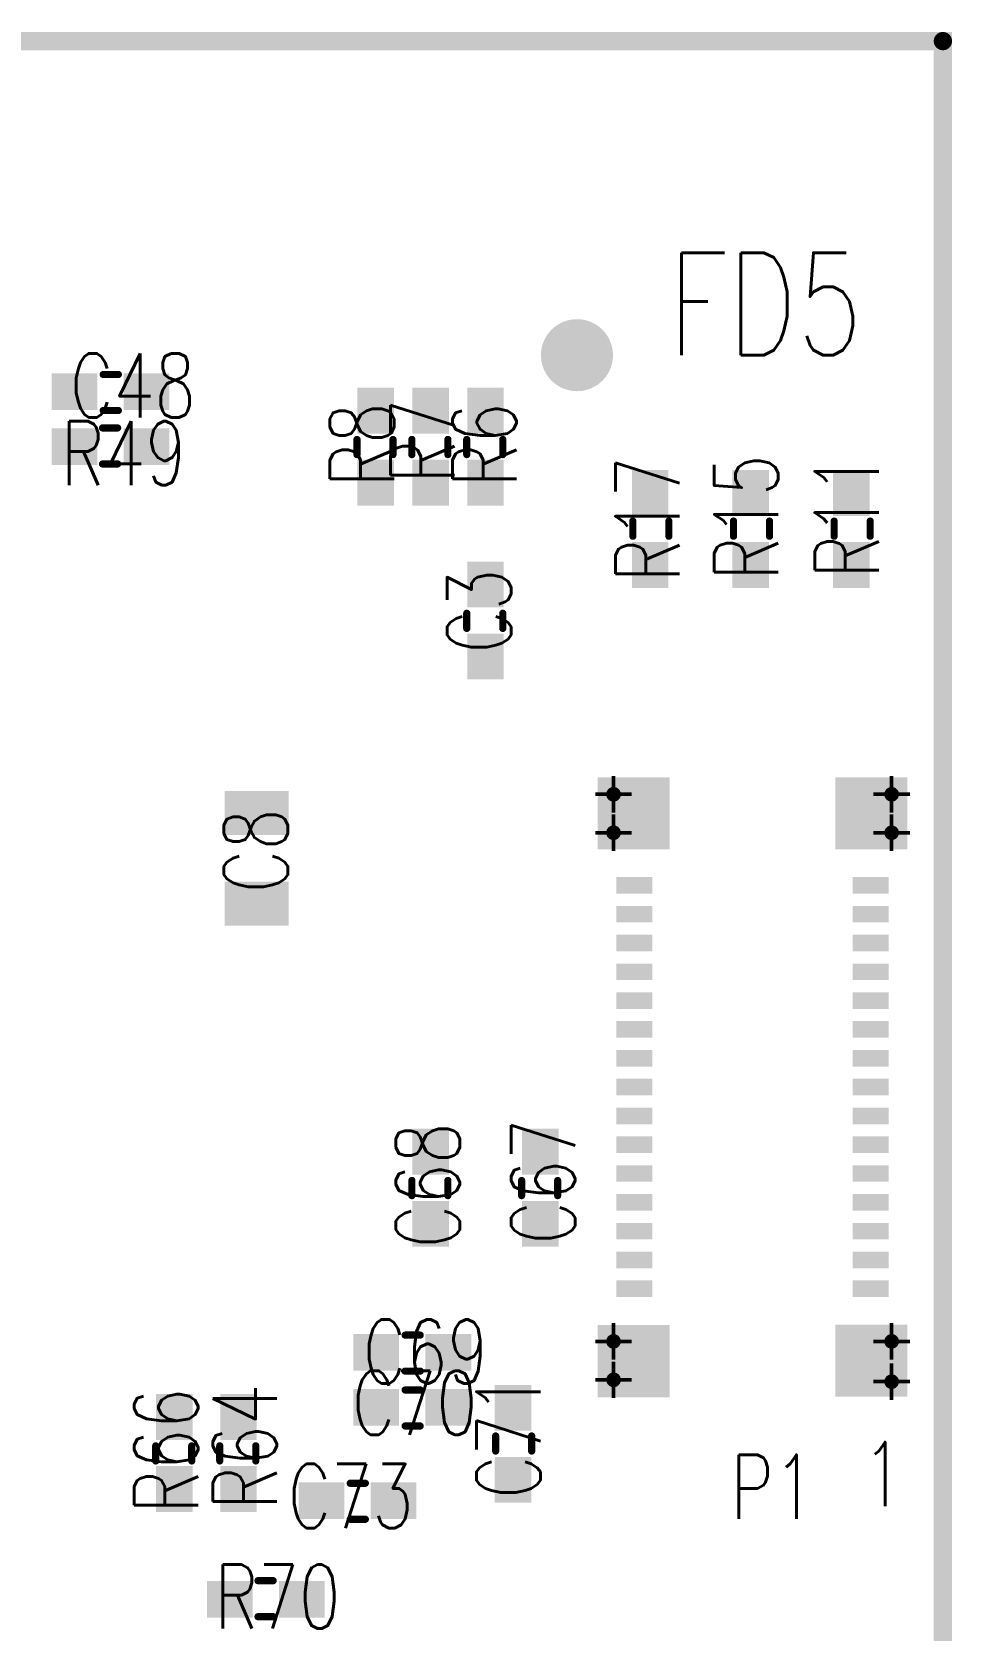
# Model space of a CAD drawing. Extents: x 44.6 to 90.1, y -0.2 to 45.1.
# Drawn here: x 77.35 to 90.13, y 22.94 to 45.13 of the extents above; entities that cross this region are included whole.
import ezdxf

# ---------------------------------------------------------------- set-up
doc = ezdxf.new("R2010")
doc.units = 0
doc.layers.get('0').update_dxf_attribs({"linetype": 'CONTINUOUS'})
for name, color, linetype in [('BOARD_OUTLINE_00', 5, 'CONTINUOUS'), ('DRIL_NPLTE_THRU_01', 3, 'CONTINUOUS'), ('DRIL_NPLTE_THRU_02', 23, 'CONTINUOUS'), ('DRIL_NPLTE_THRU_03', 2, 'CONTINUOUS'), ('DRIL_NPLTE_THRU_04', 4, 'CONTINUOUS'), ('DRIL_NPLTE_THRU_05', 43, 'CONTINUOUS'), ('DRIL_NPLTE_THRU_06', 1, 'CONTINUOUS'), ('DRIL_PLTE_THRU_01', 3, 'CONTINUOUS'), ('DRIL_PLTE_THRU_02', 23, 'CONTINUOUS'), ('DRIL_PLTE_THRU_03', 2, 'CONTINUOUS'), ('DRIL_PLTE_THRU_04', 4, 'CONTINUOUS'), ('DRIL_PLTE_THRU_05', 43, 'CONTINUOUS'), ('DRIL_PLTE_THRU_06', 1, 'CONTINUOUS'), ('DRIL_SYMBOL', 5, 'CONTINUOUS'), ('PADS_BOT', 1, 'CONTINUOUS'), ('PADS_INNER', 3, 'CONTINUOUS'), ('PADS_TOP', 3, 'CONTINUOUS'), ('PART_BOT_2DLINE_00', 2, 'CONTINUOUS'), ('PART_NAME_06', 2, 'CONTINUOUS'), ('TEXT_25', 112, 'CONTINUOUS')]:
    doc.layers.add(name, color=color, linetype=linetype)
doc.styles.add('W0$1524', font='simplex', dxfattribs={"width": 0.75})
doc.styles.add('W0$254', font='simplex', dxfattribs={"width": 0.75})

# ---------------------------------------------------------------- blocks, each defined once
blk = doc.blocks.new('SMOOTH_0$254')
at = {"const_width": 0.127}
blk.add_lwpolyline([(-0.0635, 0, 1), (0.0635, 0, 1)], format="xyb", close=True, dxfattribs=at)
blk = doc.blocks.new('BOARD_152')
at = {"layer": 'BOARD_OUTLINE_00', "const_width": 0.254}
blk.add_lwpolyline([(13.5, 37.5), (58.5, 37.5), (58.5, 82.5), (13.5, 82.5)], close=True, dxfattribs=at)
at = {"layer": 'BOARD_OUTLINE_00'}
blk.add_blockref('SMOOTH_0$254', (13.5, 82.5), dxfattribs=at)
blk = doc.blocks.new('SMOOTH_0$1')
at = {"const_width": 0.05}
blk.add_lwpolyline([(-0.025, 0, 1), (0.025, 0, 1)], format="xyb", close=True, dxfattribs=at)
blk = doc.blocks.new('PART_BODY_BOT_22')
at = {"layer": 'PART_BOT_2DLINE_00', "const_width": 0.1}
for points in [[(0.1, 0.26), (-0.11, 0.26)], [(0.1, -0.24), (-0.11, -0.24)]]:
    blk.add_lwpolyline(points, dxfattribs=at)
at = {"layer": 'PART_BOT_2DLINE_00'}
for p in [(-0.11, 0.26), (0.1, 0.26), (-0.11, -0.24), (0.1, -0.24)]:
    blk.add_blockref('SMOOTH_0$1', p, dxfattribs=at)
blk = doc.blocks.new('DRIL_HOLE_0')
blk.add_lwpolyline([(0, 0, 1), (0, 0, 1)], format="xyb", close=True)
blk = doc.blocks.new('PAD_0')
blk.add_lwpolyline([(0, 0, 1), (0, 0, 1)], format="xyb", close=True)
blk = doc.blocks.new('PAD_1')
at = {"const_width": 0.508}
blk.add_lwpolyline([(-0.3175, 0), (0.3175, 0)], dxfattribs=at)
blk = doc.blocks.new('STK_BOT_6')
at = {"layer": 'DRIL_PLTE_THRU_01'}
blk.add_blockref('DRIL_HOLE_0', (0, 0), dxfattribs=at)
at = {"layer": 'DRIL_PLTE_THRU_02'}
blk.add_blockref('DRIL_HOLE_0', (0, 0), dxfattribs=at)
at = {"layer": 'DRIL_PLTE_THRU_03'}
blk.add_blockref('DRIL_HOLE_0', (0, 0), dxfattribs=at)
at = {"layer": 'DRIL_PLTE_THRU_04'}
blk.add_blockref('DRIL_HOLE_0', (0, 0), dxfattribs=at)
at = {"layer": 'DRIL_PLTE_THRU_05'}
blk.add_blockref('DRIL_HOLE_0', (0, 0), dxfattribs=at)
at = {"layer": 'DRIL_PLTE_THRU_06'}
blk.add_blockref('DRIL_HOLE_0', (0, 0), dxfattribs=at)
at = {"layer": 'PADS_BOT'}
blk.add_blockref('PAD_1', (0, 0), dxfattribs=at)
at = {"layer": 'PADS_INNER'}
blk.add_blockref('PAD_0', (0, 0), dxfattribs=at)
at = {"layer": 'PADS_TOP'}
blk.add_blockref('PAD_0', (0, 0), dxfattribs=at)
blk = doc.blocks.new('SYM_BOT_2')
for name, p in [('STK_BOT_6', (-0.5, 0)), ('PART_BODY_BOT_22', (0, 0)), ('STK_BOT_6', (0.5, 0))]:
    blk.add_blockref(name, p)
blk = doc.blocks.new('PART_BOT_22')
blk.add_blockref('SYM_BOT_2', (0, 0))
at = {"layer": 'PART_NAME_06', "style": 'W0$1524', "width": 0.75}
blk.add_text('C3', height=0.889, dxfattribs=at).set_placement((-0.4572, -0.3556))
blk = doc.blocks.new('PART_BOT_42')
blk.add_blockref('SYM_BOT_2', (0, 0))
at = {"layer": 'PART_NAME_06', "style": 'W0$1524', "width": 0.75}
blk.add_text('C48', height=0.889, rotation=180, dxfattribs=at).set_placement((0.559, 0.356))
blk = doc.blocks.new('PART_BOT_63')
blk.add_blockref('SYM_BOT_2', (0, 0))
at = {"layer": 'PART_NAME_06', "style": 'W0$1524', "width": 0.75}
blk.add_text('C67', height=0.889, dxfattribs=at).set_placement((-0.7874, -0.4826))
blk = doc.blocks.new('PART_BOT_64')
blk.add_blockref('SYM_BOT_2', (0, 0))
at = {"layer": 'PART_NAME_06', "style": 'W0$1524', "width": 0.75}
blk.add_text('C68', height=0.889, dxfattribs=at).set_placement((-0.8382, -0.4064))
blk = doc.blocks.new('PART_BOT_65')
blk.add_blockref('SYM_BOT_2', (0, 0))
at = {"layer": 'PART_NAME_06', "style": 'W0$1524', "width": 0.75}
blk.add_text('C69', height=0.889, rotation=180, dxfattribs=at).set_placement((0.686, 0.432))
blk = doc.blocks.new('PART_BOT_67')
blk.add_blockref('SYM_BOT_2', (0, 0))
at = {"layer": 'PART_NAME_06', "style": 'W0$1524', "width": 0.75}
blk.add_text('C70', height=0.889, rotation=180, dxfattribs=at).set_placement((0.8382, 0.381))
blk = doc.blocks.new('PART_BOT_68')
blk.add_blockref('SYM_BOT_2', (0, 0))
at = {"layer": 'PART_NAME_06', "style": 'W0$1524', "width": 0.75}
blk.add_text('C71', height=0.889, rotation=180, dxfattribs=at).set_placement((0.762, 0.381))
blk = doc.blocks.new('PART_BOT_70')
blk.add_blockref('SYM_BOT_2', (0, 0))
at = {"layer": 'PART_NAME_06', "style": 'W0$1524', "width": 0.75}
blk.add_text('C73', height=0.889, rotation=180, dxfattribs=at).set_placement((0.9652, 0.381))
blk = doc.blocks.new('PAD_3')
at = {"const_width": 0.6096}
blk.add_lwpolyline([(-0.4445, 0), (0.4445, 0)], dxfattribs=at)
blk = doc.blocks.new('STK_BOT_7')
at = {"layer": 'DRIL_NPLTE_THRU_01'}
blk.add_blockref('DRIL_HOLE_0', (0, 0), dxfattribs=at)
at = {"layer": 'DRIL_NPLTE_THRU_02'}
blk.add_blockref('DRIL_HOLE_0', (0, 0), dxfattribs=at)
at = {"layer": 'DRIL_NPLTE_THRU_03'}
blk.add_blockref('DRIL_HOLE_0', (0, 0), dxfattribs=at)
at = {"layer": 'DRIL_NPLTE_THRU_04'}
blk.add_blockref('DRIL_HOLE_0', (0, 0), dxfattribs=at)
at = {"layer": 'DRIL_NPLTE_THRU_05'}
blk.add_blockref('DRIL_HOLE_0', (0, 0), dxfattribs=at)
at = {"layer": 'DRIL_NPLTE_THRU_06'}
blk.add_blockref('DRIL_HOLE_0', (0, 0), dxfattribs=at)
at = {"layer": 'PADS_BOT', "rotation": 90}
blk.add_blockref('PAD_3', (0, 0), dxfattribs=at)
at = {"layer": 'PADS_INNER'}
blk.add_blockref('PAD_0', (0, 0), dxfattribs=at)
at = {"layer": 'PADS_TOP'}
blk.add_blockref('PAD_0', (0, 0), dxfattribs=at)
blk = doc.blocks.new('SYM_BOT_3')
for p in [(-0.63, 0), (0.63, 0)]:
    blk.add_blockref('STK_BOT_7', p)
blk = doc.blocks.new('PART_BOT_77')
blk.add_blockref('SYM_BOT_3', (0, 0))
at = {"layer": 'PART_NAME_06', "style": 'W0$1524', "width": 0.75}
blk.add_text('C8', height=0.889, dxfattribs=at).set_placement((-0.4826, -0.4318))
blk = doc.blocks.new('PAD_16')
at = {"const_width": 0.23}
blk.add_lwpolyline([(-0.25, 0), (0.25, 0)], dxfattribs=at)
blk = doc.blocks.new('STK_BOT_26')
at = {"layer": 'DRIL_NPLTE_THRU_01'}
blk.add_blockref('DRIL_HOLE_0', (0, 0), dxfattribs=at)
at = {"layer": 'DRIL_NPLTE_THRU_02'}
blk.add_blockref('DRIL_HOLE_0', (0, 0), dxfattribs=at)
at = {"layer": 'DRIL_NPLTE_THRU_03'}
blk.add_blockref('DRIL_HOLE_0', (0, 0), dxfattribs=at)
at = {"layer": 'DRIL_NPLTE_THRU_04'}
blk.add_blockref('DRIL_HOLE_0', (0, 0), dxfattribs=at)
at = {"layer": 'DRIL_NPLTE_THRU_05'}
blk.add_blockref('DRIL_HOLE_0', (0, 0), dxfattribs=at)
at = {"layer": 'DRIL_NPLTE_THRU_06'}
blk.add_blockref('DRIL_HOLE_0', (0, 0), dxfattribs=at)
at = {"layer": 'PADS_BOT', "rotation": 90}
blk.add_blockref('PAD_16', (0, 0), dxfattribs=at)
at = {"layer": 'PADS_INNER'}
blk.add_blockref('PAD_0', (0, 0), dxfattribs=at)
at = {"layer": 'PADS_TOP'}
blk.add_blockref('PAD_0', (0, 0), dxfattribs=at)
blk = doc.blocks.new('PAD_17')
at = {"const_width": 1}
blk.add_lwpolyline([(-0.5, 0), (0.5, 0)], dxfattribs=at)
blk = doc.blocks.new('STK_BOT_27')
at = {"layer": 'DRIL_NPLTE_THRU_01'}
blk.add_blockref('DRIL_HOLE_0', (0, 0), dxfattribs=at)
at = {"layer": 'DRIL_NPLTE_THRU_02'}
blk.add_blockref('DRIL_HOLE_0', (0, 0), dxfattribs=at)
at = {"layer": 'DRIL_NPLTE_THRU_03'}
blk.add_blockref('DRIL_HOLE_0', (0, 0), dxfattribs=at)
at = {"layer": 'DRIL_NPLTE_THRU_04'}
blk.add_blockref('DRIL_HOLE_0', (0, 0), dxfattribs=at)
at = {"layer": 'DRIL_NPLTE_THRU_05'}
blk.add_blockref('DRIL_HOLE_0', (0, 0), dxfattribs=at)
at = {"layer": 'DRIL_NPLTE_THRU_06'}
blk.add_blockref('DRIL_HOLE_0', (0, 0), dxfattribs=at)
at = {"layer": 'PADS_BOT'}
blk.add_blockref('PAD_17', (0, 0), dxfattribs=at)
at = {"layer": 'PADS_INNER'}
blk.add_blockref('PAD_0', (0, 0), dxfattribs=at)
at = {"layer": 'PADS_TOP'}
blk.add_blockref('PAD_0', (0, 0), dxfattribs=at)
blk = doc.blocks.new('DRIL_SYMBOL_0$2032')
at = {"layer": 'DRIL_SYMBOL', "const_width": 0.0508}
for points in [[(0, -0.254), (0, 0.254)], [(-0.254, 0), (0.254, 0)]]:
    blk.add_lwpolyline(points, dxfattribs=at)
blk = doc.blocks.new('DRIL_HOLE_0$2032')
at = {"const_width": 0.1016}
blk.add_lwpolyline([(-0.0508, 0, 1), (0.0508, 0, 1)], format="xyb", close=True, dxfattribs=at)
blk.add_blockref('DRIL_SYMBOL_0$2032', (0, 0))
blk = doc.blocks.new('PAD_18')
at = {"const_width": 0.2032}
blk.add_lwpolyline([(0, -0.1016, 1), (0, 0.1016, 1)], format="xyb", close=True, dxfattribs=at)
blk = doc.blocks.new('STK_BOT_3')
at = {"layer": 'DRIL_PLTE_THRU_01'}
blk.add_blockref('DRIL_HOLE_0$2032', (0, 0), dxfattribs=at)
at = {"layer": 'DRIL_PLTE_THRU_02'}
blk.add_blockref('DRIL_HOLE_0$2032', (0, 0), dxfattribs=at)
at = {"layer": 'DRIL_PLTE_THRU_03'}
blk.add_blockref('DRIL_HOLE_0$2032', (0, 0), dxfattribs=at)
at = {"layer": 'DRIL_PLTE_THRU_04'}
blk.add_blockref('DRIL_HOLE_0$2032', (0, 0), dxfattribs=at)
at = {"layer": 'DRIL_PLTE_THRU_05'}
blk.add_blockref('DRIL_HOLE_0$2032', (0, 0), dxfattribs=at)
at = {"layer": 'DRIL_PLTE_THRU_06'}
blk.add_blockref('DRIL_HOLE_0$2032', (0, 0), dxfattribs=at)
at = {"layer": 'PADS_BOT'}
blk.add_blockref('PAD_18', (0, 0), dxfattribs=at)
at = {"layer": 'PADS_INNER'}
blk.add_blockref('PAD_18', (0, 0), dxfattribs=at)
at = {"layer": 'PADS_TOP'}
blk.add_blockref('PAD_18', (0, 0), dxfattribs=at)
blk = doc.blocks.new('SYM_BOT_20')
for name, p in [('STK_BOT_27', (-3.805, 1.65)), ('STK_BOT_3', (-4.064, 1.9304)), ('STK_BOT_3', (-3.5306, 1.9304)), ('STK_BOT_26', (-2.8, 1.64)), ('STK_BOT_26', (-2.4, 1.64)), ('STK_BOT_26', (-2, 1.64)), ('STK_BOT_26', (-1.6, 1.64)), ('STK_BOT_26', (-1.2, 1.64)), ('STK_BOT_26', (-0.8, 1.64)), ('STK_BOT_26', (-0.4, 1.64)), ('STK_BOT_26', (0, 1.64)), ('STK_BOT_26', (0.4, 1.64)), ('STK_BOT_26', (0.8, 1.64)), ('STK_BOT_26', (1.2, 1.64)), ('STK_BOT_26', (1.6, 1.64)), ('STK_BOT_26', (2, 1.64)), ('STK_BOT_26', (2.4, 1.64)), ('STK_BOT_26', (2.8, 1.64)), ('STK_BOT_27', (3.8, 1.65)), ('STK_BOT_3', (3.5306, 1.9304)), ('STK_BOT_3', (4.064, 1.9304)), ('STK_BOT_27', (-3.8, -1.65)), ('STK_BOT_26', (-2.8, -1.64)), ('STK_BOT_26', (-2.4, -1.64)), ('STK_BOT_26', (-2, -1.64)), ('STK_BOT_26', (-1.6, -1.64)), ('STK_BOT_26', (-1.2, -1.64)), ('STK_BOT_26', (-0.8, -1.64)), ('STK_BOT_26', (-0.4, -1.64)), ('STK_BOT_26', (0, -1.64)), ('STK_BOT_26', (0.4, -1.64)), ('STK_BOT_26', (0.8, -1.64)), ('STK_BOT_26', (1.2, -1.64)), ('STK_BOT_26', (1.6, -1.64)), ('STK_BOT_26', (2, -1.64)), ('STK_BOT_26', (2.4, -1.64)), ('STK_BOT_26', (2.8, -1.64)), ('STK_BOT_27', (3.8, -1.65)), ('STK_BOT_3', (-4.0894, -1.9304)), ('STK_BOT_3', (-3.5306, -1.9304)), ('STK_BOT_3', (3.5306, -1.9304)), ('STK_BOT_3', (4.064, -1.9304))]:
    blk.add_blockref(name, p)
blk = doc.blocks.new('PART_BOT_134')
blk.add_blockref('SYM_BOT_20', (0, 0))
at = {"layer": 'PART_NAME_06', "style": 'W0$1524', "width": 0.75}
blk.add_text('P1', height=0.889, rotation=270, dxfattribs=at).set_placement((-5.994, 0.305))
blk = doc.blocks.new('PART_BOT_148')
blk.add_blockref('SYM_BOT_2', (0, 0))
at = {"layer": 'PART_NAME_06', "style": 'W0$1524', "width": 0.75}
blk.add_text('R11', height=0.889, rotation=180, dxfattribs=at).set_placement((0.686, 0.381))
blk = doc.blocks.new('PART_BOT_152')
blk.add_blockref('SYM_BOT_2', (0, 0))
at = {"layer": 'PART_NAME_06', "style": 'W0$1524', "width": 0.75}
blk.add_text('R15', height=0.889, rotation=180, dxfattribs=at).set_placement((0.7112, 0.381))
blk = doc.blocks.new('PART_BOT_154')
blk.add_blockref('SYM_BOT_2', (0, 0))
at = {"layer": 'PART_NAME_06', "style": 'W0$1524', "width": 0.75}
blk.add_text('R17', height=0.889, rotation=180, dxfattribs=at).set_placement((0.7366, 0.4064))
blk = doc.blocks.new('PART_BOT_189')
blk.add_blockref('SYM_BOT_2', (0, 0))
at = {"layer": 'PART_NAME_06', "style": 'W0$1524', "width": 0.75}
blk.add_text('R49', height=0.889, dxfattribs=at).set_placement((-0.6858, -0.5334))
blk = doc.blocks.new('PART_BOT_201')
blk.add_blockref('SYM_BOT_2', (0, 0))
at = {"layer": 'PART_NAME_06', "style": 'W0$1524', "width": 0.75}
blk.add_text('R6', height=0.889, dxfattribs=at).set_placement((-0.5588, -0.4318))
blk = doc.blocks.new('PART_BOT_206')
blk.add_blockref('SYM_BOT_2', (0, 0))
at = {"layer": 'PART_NAME_06', "style": 'W0$1524', "width": 0.75}
blk.add_text('R64', height=0.889, dxfattribs=at).set_placement((-0.7874, -0.5334))
blk = doc.blocks.new('PART_BOT_208')
blk.add_blockref('SYM_BOT_2', (0, 0))
at = {"layer": 'PART_NAME_06', "style": 'W0$1524', "width": 0.75}
blk.add_text('R66', height=0.889, dxfattribs=at).set_placement((-0.8382, -0.3302))
blk = doc.blocks.new('PART_BOT_212')
blk.add_blockref('SYM_BOT_2', (0, 0))
at = {"layer": 'PART_NAME_06', "style": 'W0$1524', "width": 0.75}
blk.add_text('R7', height=0.889, dxfattribs=at).set_placement((-0.508, -0.3302))
blk = doc.blocks.new('PART_BOT_213')
blk.add_blockref('SYM_BOT_2', (0, 0))
at = {"layer": 'PART_NAME_06', "style": 'W0$1524', "width": 0.75}
blk.add_text('R70', height=0.889, dxfattribs=at).set_placement((-0.7112, -0.4064))
blk = doc.blocks.new('PART_BOT_223')
blk.add_blockref('SYM_BOT_2', (0, 0))
at = {"layer": 'PART_NAME_06', "style": 'W0$1524', "width": 0.75}
blk.add_text('R8', height=0.889, dxfattribs=at).set_placement((-0.5588, -0.254))
blk = doc.blocks.new('PAD_25')
at = {"const_width": 0.5}
blk.add_lwpolyline([(0, -0.25, 1), (0, 0.25, 1)], format="xyb", close=True, dxfattribs=at)
blk = doc.blocks.new('STK_BOT_85')
at = {"layer": 'DRIL_NPLTE_THRU_01'}
blk.add_blockref('DRIL_HOLE_0', (0, 0), dxfattribs=at)
at = {"layer": 'DRIL_NPLTE_THRU_02'}
blk.add_blockref('DRIL_HOLE_0', (0, 0), dxfattribs=at)
at = {"layer": 'DRIL_NPLTE_THRU_03'}
blk.add_blockref('DRIL_HOLE_0', (0, 0), dxfattribs=at)
at = {"layer": 'DRIL_NPLTE_THRU_04'}
blk.add_blockref('DRIL_HOLE_0', (0, 0), dxfattribs=at)
at = {"layer": 'DRIL_NPLTE_THRU_05'}
blk.add_blockref('DRIL_HOLE_0', (0, 0), dxfattribs=at)
at = {"layer": 'DRIL_NPLTE_THRU_06'}
blk.add_blockref('DRIL_HOLE_0', (0, 0), dxfattribs=at)
at = {"layer": 'PADS_BOT'}
blk.add_blockref('PAD_25', (0, 0), dxfattribs=at)
at = {"layer": 'PADS_INNER'}
blk.add_blockref('PAD_0', (0, 0), dxfattribs=at)
at = {"layer": 'PADS_TOP'}
blk.add_blockref('PAD_0', (0, 0), dxfattribs=at)
blk = doc.blocks.new('SYM_BOT_44')
blk.add_blockref('STK_BOT_85', (0, 0))
blk = doc.blocks.new('PART_BOT_272')
blk.add_blockref('SYM_BOT_44', (0, 0))
at = {"layer": 'PART_NAME_06', "style": 'W0$254', "width": 0.75}
blk.add_text('FD5', height=1.4224, dxfattribs=at).set_placement((1.27, 0))

msp = doc.modelspace()

# ---------------------------------------------------------------- block references
at = {"xscale": -1}
msp.add_blockref('BOARD_152', (103.5, -37.5), dxfattribs=at)
for name, p in [('PART_BOT_272', (84.92, 40.64)), ('PART_BOT_189', (78.443, 39.37)), ('PART_BOT_213', (80.602, 23.368))]:
    msp.add_blockref(name, p)
for name, p, rotation in [('PART_BOT_42', (78.443, 40.132), 180), ('PART_BOT_223', (82.126, 39.37), 90), ('PART_BOT_212', (82.888, 39.37), 90), ('PART_BOT_201', (83.65, 39.37), 90), ('PART_BOT_154', (85.936, 38.227), 270), ('PART_BOT_152', (87.333, 38.227), 270), ('PART_BOT_148', (88.73, 38.227), 270), ('PART_BOT_22', (83.65, 36.957), 90), ('PART_BOT_134', (87.358, 30.48), 90), ('PART_BOT_77', (80.475, 33.655), 90), ('PART_BOT_64', (82.888, 29.083), 90), ('PART_BOT_63', (84.412, 29.083), 90), ('PART_BOT_65', (82.634, 26.797), 180), ('PART_BOT_208', (79.332, 25.4), 90), ('PART_BOT_206', (80.221, 25.4), 90), ('PART_BOT_67', (82.634, 26.035), 180), ('PART_BOT_68', (84.031, 25.527), 270), ('PART_BOT_70', (81.872, 24.74), 180)]:
    msp.add_blockref(name, p, dxfattribs=dict(rotation=rotation))

# ---------------------------------------------------------------- texts
at = {"layer": 'TEXT_25', "style": 'W0$1524', "width": 0.75}
msp.add_text('1', height=0.889, dxfattribs=at).set_placement((88.882, 24.663))

doc.saveas('drawing.dxf')
